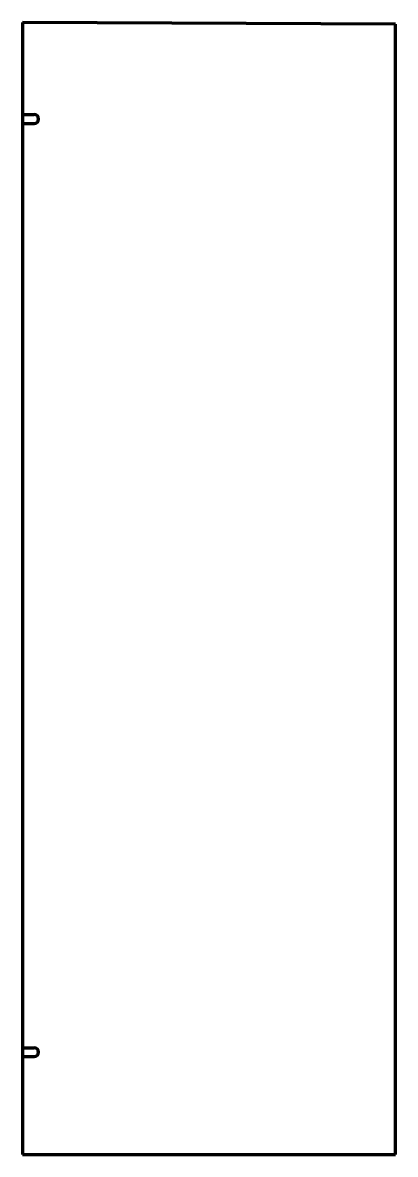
# Model space of a CAD drawing. Header units: inches. Extents: x 0 to 31.9, y 0 to 96.9.
import ezdxf

# ---------------------------------------------------------------- set-up
doc = ezdxf.new("R2010")
doc.units = ezdxf.units.IN
doc.header["$MEASUREMENT"] = 0
doc.layers.add('1', color=7, linetype='Continuous')

msp = doc.modelspace()

# ---------------------------------------------------------------- linework, layer by layer
at = {"color": 7, "lineweight": 90}
for p, q in [((0, 96.875), (0, 0)), ((31.9375, 96.75), (0, 96.875)), ((31.9375, 0), (31.9375, 96.75)), ((0, 0), (31.9375, 0))]:
    msp.add_line(p, q, dxfattribs=at)
at = {"layer": '1', "color": 7, "lineweight": 90}
for p, q in [((0, 89), (1, 89)), ((0, 88.25), (1, 88.25)), ((0, 9.125), (1, 9.125)), ((0, 8.375), (1, 8.375))]:
    msp.add_line(p, q, dxfattribs=at)
for centre in [(1, 88.625), (1, 8.75)]:
    msp.add_arc(centre, 0.375, 270, 450, dxfattribs=at)

doc.saveas('drawing.dxf')
